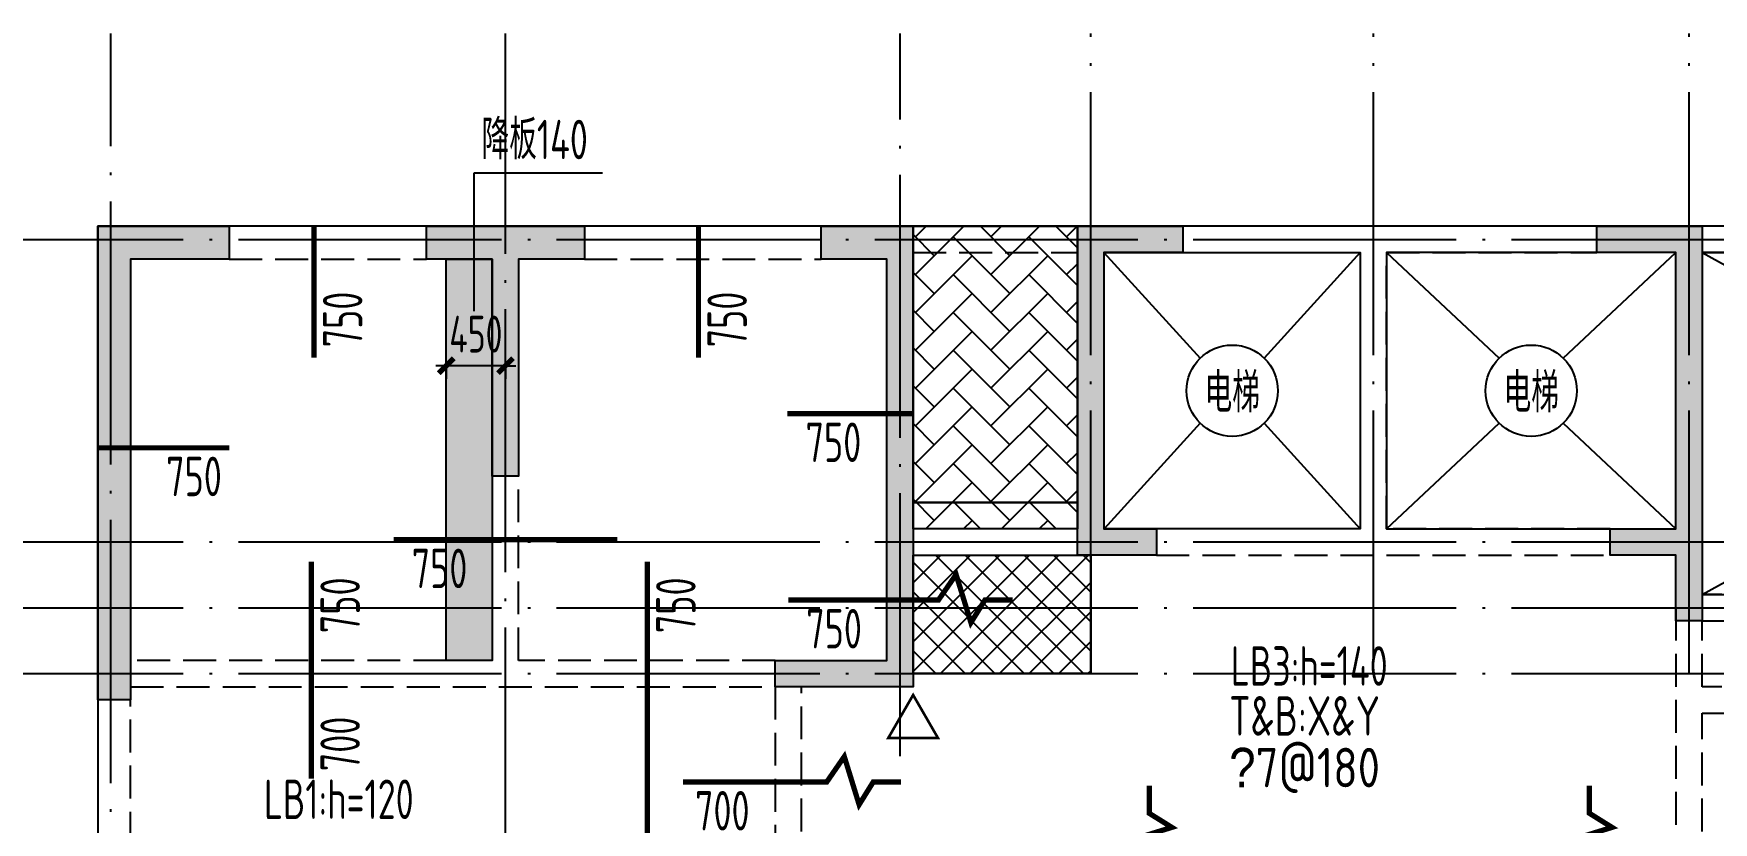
# Model space of a CAD drawing. Extents: x 154268 to 5133249, y -1832900 to 601179.
# Drawn here: x 268103 to 280876, y 561168 to 567163 of the extents above; entities that cross this region are included whole.
import ezdxf
from ezdxf.enums import TextEntityAlignment as Align

# ---------------------------------------------------------------- set-up
doc = ezdxf.new("R2010")
doc.units = 0
doc.header["$LTSCALE"] = 1000
doc.linetypes.add('DASH', pattern=[0.35, 0.25, -0.1])
doc.linetypes.add('DOTE', pattern=[2.42, 2, -0.2, 0.02, -0.2])
doc.layers.add('_TSZ_PLOT_MARK', color=1, linetype='Continuous', plot=False)
for name, color, linetype in [('A-ANNO-AXIS', 94, 'Continuous'), ('A-ANNO-DOTE', 15, 'DOTE'), ('DIM', 3, 'Continuous'), ('FLOOR_NUM', 7, 'Continuous'), ('HATCH', 254, 'Continuous'), ('S-BASE-SING-实线', 7, 'Continuous'), ('S-BEAM-实线', 4, 'Continuous'), ('S-FLOOR-UP-文字', 7, 'Continuous'), ('S-FLOOR-UP-标注', 3, 'Continuous'), ('S-FLOOR-UP-钢筋', 13, 'Continuous'), ('S-FLOOR-楼板', 52, 'Continuous'), ('S-STAIR-实线', 7, 'Continuous'), ('S-WALL-砼墙', 60, 'Continuous')]:
    doc.layers.add(name, color=color, linetype=linetype)
doc.styles.add('TSSD_Dimension', font='tssdeng.shx', dxfattribs={"width": 0.7, "bigfont": 'Hztxt.shx'})
doc.styles.add('TSSD_Label', font='tssdeng.shx', dxfattribs={"width": 0.7, "bigfont": 'hztxt.shx'})
doc.dimstyles.get("Standard").update_dxf_attribs({"dimtxt": 300, "dimasz": 100, "dimexe": 100, "dimexo": 250, "dimgap": 100, "dimtad": 1, "dimdec": 0, "dimzin": 0, "dimdsep": 46, "dimtxsty": 'TSSD_Dimension', "dimblk": 'ARCHTICK', "dimblk1": 'ARCHTICK', "dimblk2": 'ARCHTICK', "dimcen": 0, "dimdle": 100, "dimclrt": 7, "dimadec": 0, "dimazin": 0, "dimtfac": 1, "dimtdec": 0, "dimtix": 1, "dimtmove": 2, "dimatfit": 3, "dimfxl": 1, "dimtolj": 1, "dimtzin": 0, "dimarcsym": 0})
doc.dimstyles.new('TSSD_100_100$0', dxfattribs={"dimtxt": 280, "dimasz": 80, "dimexe": 100, "dimexo": 250, "dimgap": 100, "dimtad": 1, "dimdec": 0, "dimzin": 0, "dimdsep": 46, "dimtxsty": 'TSSD_Dimension', "dimblk": 'ARCHTICK', "dimcen": 0, "dimdle": 100, "dimclrd": 3, "dimclre": 3, "dimclrt": 7, "dimadec": 0, "dimazin": 0, "dimtfac": 1, "dimtdec": 0, "dimtix": 1, "dimtmove": 2, "dimatfit": 3, "dimldrblk": 'ARCHTICK', "dimfxl": 100, "dimtolj": 1, "dimtzin": 0, "dimarcsym": 0})

# ---------------------------------------------------------------- blocks, each defined once
blk = doc.blocks.new('T4zw1')
at = {"layer": 'A-ANNO-DOTE'}
for p, q in [((1555857, -2354199), (1555857, -2338823)), ((1558857, -2345337), (1558857, -2338823)), ((1561857, -2344316), (1561857, -2338823)), ((1563307, -2343687), (1563307, -2338823)), ((1565457, -2343687), (1565457, -2338823)), ((1567857, -2343687), (1567857, -2338823)), ((1554406, -2340387), (1601542, -2340387)), ((1554406, -2342687), (1596363, -2342687)), ((1554406, -2343187), (1601542, -2343187)), ((1554406, -2343687), (1601542, -2343687))]:
    blk.add_line(p, q, dxfattribs=at)
blk = doc.blocks.new('*D4846')
at = {"layer": 'Defpoints', "color": 0, "transparency": 16777216}
for p in [(150, 10765), (900, 10765), (900, 10465)]:
    blk.add_point(p, dxfattribs=at)
at = {"layer": 'S-FLOOR-UP-标注', "color": 3, "transparency": 16777216, "insert": (632, 10548), "char_height": 300, "attachment_point": 5, "style": 'TSSD_Dimension'}
blk.add_mtext('\\A1;750', dxfattribs=at)
blk = doc.blocks.new('_None')
blk = doc.blocks.new('*D4847')
at = {"layer": 'Defpoints', "color": 0, "transparency": 16777216}
for p in [(1544, 12200), (1544, 11450), (1844, 11450)]:
    blk.add_point(p, dxfattribs=at)
at = {"layer": 'S-FLOOR-UP-标注', "color": 3, "transparency": 16777216, "insert": (1762, 11741), "char_height": 300, "attachment_point": 5, "rotation": 90, "style": 'TSSD_Dimension'}
blk.add_mtext('\\A1;750', dxfattribs=at)
blk = doc.blocks.new('*D4848')
at = {"layer": 'Defpoints', "color": 0, "transparency": 16777216}
for p in [(4468, 12200), (4468, 11450), (4768, 11450)]:
    blk.add_point(p, dxfattribs=at)
at = {"layer": 'S-FLOOR-UP-标注', "color": 3, "transparency": 16777216, "insert": (4686, 11741), "char_height": 300, "attachment_point": 5, "rotation": 90, "style": 'TSSD_Dimension'}
blk.add_mtext('\\A1;750', dxfattribs=at)
blk = doc.blocks.new('*D4849')
at = {"layer": 'Defpoints', "color": 0, "transparency": 16777216}
for p in [(1525, 9900), (1525, 9150), (1825, 9150)]:
    blk.add_point(p, dxfattribs=at)
at = {"layer": 'S-FLOOR-UP-标注', "color": 3, "transparency": 16777216, "insert": (1743, 9569), "char_height": 300, "attachment_point": 5, "rotation": 90, "style": 'TSSD_Dimension'}
blk.add_mtext('\\A1;750', dxfattribs=at)
blk = doc.blocks.new('*D4850')
at = {"layer": 'Defpoints', "color": 0, "transparency": 16777216}
for p in [(1525, 8950), (1525, 8250), (1825, 8250)]:
    blk.add_point(p, dxfattribs=at)
at = {"layer": 'S-FLOOR-UP-标注', "color": 3, "transparency": 16777216, "insert": (1743, 8515), "char_height": 300, "attachment_point": 5, "rotation": 90, "style": 'TSSD_Dimension'}
blk.add_mtext('\\A1;700', dxfattribs=at)
blk = doc.blocks.new('*D4859')
at = {"layer": 'Defpoints', "color": 0, "transparency": 16777216}
for p in [(2150, 10067), (2900, 10067), (2150, 9767)]:
    blk.add_point(p, dxfattribs=at)
at = {"layer": 'S-FLOOR-UP-标注', "color": 3, "transparency": 16777216, "insert": (2499, 9849), "char_height": 300, "attachment_point": 5, "style": 'TSSD_Dimension'}
blk.add_mtext('\\A1;750', dxfattribs=at)
blk = doc.blocks.new('*D4860')
at = {"layer": 'Defpoints', "color": 0, "transparency": 16777216}
for p in [(4350, 8225), (5050, 8225), (4350, 7925)]:
    blk.add_point(p, dxfattribs=at)
at = {"layer": 'S-FLOOR-UP-标注', "color": 3, "transparency": 16777216, "insert": (4649, 8007), "char_height": 300, "attachment_point": 5, "style": 'TSSD_Dimension'}
blk.add_mtext('\\A1;700', dxfattribs=at)
blk = doc.blocks.new('*D4951')
at = {"layer": 'Defpoints', "color": 0, "transparency": 16777216}
for p in [(5144, 11026), (5894, 11026), (5144, 10726)]:
    blk.add_point(p, dxfattribs=at)
at = {"layer": 'S-FLOOR-UP-标注', "color": 3, "transparency": 16777216, "insert": (5494, 10808), "char_height": 300, "attachment_point": 5, "style": 'TSSD_Dimension'}
blk.add_mtext('\\A1;750', dxfattribs=at)
blk = doc.blocks.new('*D4957')
at = {"layer": 'Defpoints', "color": 0, "transparency": 16777216}
for p in [(5150, 9609), (5900, 9609), (5150, 9309)]:
    blk.add_point(p, dxfattribs=at)
at = {"layer": 'S-FLOOR-UP-标注', "color": 3, "transparency": 16777216, "insert": (5499, 9391), "char_height": 300, "attachment_point": 5, "style": 'TSSD_Dimension'}
blk.add_mtext('\\A1;750', dxfattribs=at)
blk = doc.blocks.new('*D4926')
at = {"layer": 'Defpoints', "color": 0, "transparency": 16777216}
for p in [(4079, 9900), (4079, 9150), (4379, 9150)]:
    blk.add_point(p, dxfattribs=at)
at = {"layer": 'S-FLOOR-UP-标注', "color": 3, "transparency": 16777216, "insert": (4296, 9569), "char_height": 300, "attachment_point": 5, "rotation": 90, "style": 'TSSD_Dimension'}
blk.add_mtext('\\A1;750', dxfattribs=at)
blk = doc.blocks.new('T4sbzpm1')
at = {"layer": 'S-BEAM-实线', "linetype": 'DASH'}
for p, q in [((2500, 12550), (1000, 12550)), ((5500, 12550), (3700, 12550)), ((7450, 12550), (6200, 12550)), ((11400, 12550), (8250, 12550)), ((16350, 12550), (12200, 12550)), ((1000, 12300), (2500, 12300)), ((3700, 12300), (5500, 12300)), ((6200, 12350), (7450, 12350)), ((8250, 12350), (9600, 12350)), ((9600, 12350), (9600, 10250)), ((9800, 10250), (9800, 12350)), ((9800, 12350), (11400, 12350)), ((12200, 12350), (16350, 12350)), ((3000, 10650), (3000, 9250)), ((3200, 9250), (3200, 10650)), ((7450, 10250), (6200, 10250)), ((9600, 10250), (8050, 10250)), ((11500, 10250), (9800, 10250)), ((6200, 10050), (7450, 10050)), ((8050, 10050), (11500, 10050)), ((15500, 9750), (12200, 9750)), ((12000, 9650), (12000, 7600)), ((12200, 9550), (13400, 9550)), ((12200, 9050), (12200, 9550)), ((3000, 9250), (250, 9250)), ((5150, 9250), (3200, 9250)), ((0, 8950), (0, 6450)), ((250, 9050), (5150, 9050)), ((250, 6450), (250, 8950)), ((5150, 9050), (5150, 7600)), ((5350, 7600), (5350, 9050)), ((13400, 9050), (12200, 9050)), ((12200, 8850), (16900, 8850)), ((12200, 7600), (12200, 8850))]:
    blk.add_line(p, q, dxfattribs=at)
at = {"layer": 'S-WALL-砼墙'}
for points in [[(0, 12550), (1000, 12550), (1000, 12300), (250, 12300), (250, 8950), (0, 8950)], [(2500, 12300), (2500, 12550), (3700, 12550), (3700, 12300), (3200, 12300), (3200, 10650), (3000, 10650), (3000, 12300)], [(5500, 12300), (5500, 12550), (6200, 12550), (6200, 9050), (5150, 9050), (5150, 9250), (6000, 9250), (6000, 12300)], [(7450, 12550), (8250, 12550), (8250, 12350), (7650, 12350), (7650, 10250), (8050, 10250), (8050, 10050), (7450, 10050)], [(11400, 12550), (12200, 12550), (12200, 9550), (12000, 9550), (12000, 10050), (11500, 10050), (11500, 10250), (12000, 10250), (12000, 12350), (11400, 12350)]]:
    blk.add_lwpolyline(points, close=True, dxfattribs=at)
blk = doc.blocks.new('T4bzdk1')
at = {"layer": 'S-FLOOR-楼板'}
h = blk.add_hatch(dxfattribs=at)
h.set_pattern_fill('AR-HBONE', color=253, scale=2)
h.set_pattern_definition([(45, (-3309822.9, 1944985.86), (3e-14, 287.368196), [609.6, -203.2]), (135, (-3309679.22, 1945129.54), (3e-14, 287.368196), [609.6, -203.2])])
h.paths.add_polyline_path([(6100, 12450), (7350, 12450), (7350, 10150), (6100, 10150)])
h = blk.add_hatch(dxfattribs=at)
h.set_pattern_fill('ANSI37', color=256, scale=50, style=0)
h.set_pattern_definition([(45, (-532680.68, 1976783.45), (-112.253202, 112.253202), []), (135, (-532680.68, 1976783.45), (-112.253202, -112.253202), [])])
h.paths.add_polyline_path([(6100, 9950), (7450, 9950), (7450, 9050), (6100, 9050)])
for points in [[(6100, 12450), (7350, 12450), (7350, 10150), (6100, 10150)], [(6100, 9950), (7450, 9950), (7450, 9050), (6100, 9050)]]:
    blk.add_lwpolyline(points, close=True, dxfattribs=at)
at = {"layer": 'S-STAIR-实线'}
for p, q in [((7550, 12250), (8281.8, 11446.2)), ((9500, 12250), (8770.2, 11447.1)), ((9700, 12250), (10556, 11446.9)), ((11044, 11446.9), (11900, 12250)), ((12100, 12250), (14146.3, 11118)), ((8282.6, 10952.9), (7552.9, 10150)), ((8769.7, 10952.4), (9500, 10150)), ((9700, 10150), (10556, 10953.1)), ((11044, 10953.1), (11900, 10150)), ((12100, 9650), (14146.3, 10782))]:
    blk.add_line(p, q, dxfattribs=at)
for points in [[(7552.9, 12250), (9500, 12250), (9500, 10150), (7552.9, 10150)], [(11900, 12250), (9700, 12250), (9700, 10150), (11900, 10150)], [(16800, 12250), (12100, 12250), (12100, 9650), (16800, 9650)]]:
    blk.add_lwpolyline(points, close=True, dxfattribs=at)
at = {"layer": 'S-STAIR-实线', "linetype": 'Continuous'}
for centre in [(8526.4, 11200), (10800, 11200)]:
    blk.add_circle(centre, 347.1, dxfattribs=at)
at = {"layer": 'S-STAIR-实线', "linetype": 'Continuous', "style": 'TSSD_Label', "width": 0.7}
for p in [(8526.4, 11200), (10800, 11200)]:
    blk.add_text('电梯', height=300, dxfattribs=at).set_placement(p, align=Align.MIDDLE)
blk = doc.blocks.new('2T4bx')
at = {"color": 1}
blk.add_lwpolyline([(17100, 12550), (7450, 12550), (7450, 10450), (6200, 10450), (6200, 12550), (0, 12550), (0, 6050)], dxfattribs=at)
at = {"color": 2}
blk.add_lwpolyline([(6200, 10450), (7450, 10450), (7450, 12550), (6200, 12550)], close=True, dxfattribs=at)
blk = doc.blocks.new('_ArchTick')
at = {"color": 0, "linetype": 'ByBlock', "const_width": 0.5}
blk.add_lwpolyline([(-0.71, -0.71), (0.71, 0.71)], dxfattribs=at)
blk = doc.blocks.new('*D7031')
at = {"layer": 'Defpoints', "color": 0, "transparency": 16777216}
for p in [(271241, 564902), (271691, 564902), (271241, 564639)]:
    blk.add_point(p, dxfattribs=at)
at = {"layer": 'DIM', "color": 3, "lineweight": -2, "transparency": 16777216}
for p, q in [((271241, 564639), (271161, 564639)), ((271241, 564652), (271241, 564539)), ((271691, 564639), (271241, 564639)), ((271691, 564652), (271691, 564539)), ((271691, 564639), (271771, 564639))]:
    blk.add_line(p, q, dxfattribs=at)
at = {"layer": 'DIM', "color": 3, "lineweight": -2, "transparency": 16777216, "xscale": 80, "yscale": 80, "zscale": 80}
blk.add_blockref('_ArchTick', (271241, 564639), dxfattribs=at)
at = {"layer": 'DIM', "color": 3, "lineweight": -2, "transparency": 16777216, "xscale": 80, "yscale": 80, "zscale": 80, "rotation": 180}
blk.add_blockref('_ArchTick', (271691, 564639), dxfattribs=at)
at = {"layer": 'DIM', "color": 7, "transparency": 16777216, "insert": (271466, 564879), "char_height": 280, "attachment_point": 5, "style": 'TSSD_Dimension'}
blk.add_mtext('\\A1;450', dxfattribs=at)
blk = doc.blocks.new('T4sbzbj')
at = {"layer": 'S-FLOOR-UP-钢筋', "color": 1, "const_width": 40}
for points in [[(1544.4, 11450.1), (1544.4, 12450)], [(4468, 11450.1), (4468, 12450)], [(5144.4, 11025.6), (6100, 11025.6)], [(899.9, 10765.4), (-100, 10765.4)], [(2150.1, 10067.1), (3849.9, 10067.1)], [(1525, 8250.1), (1525, 9899.9)], [(4078.6, 7300), (4078.6, 9899.9)], [(5150.1, 9608.6), (6292.7, 9608.6), (6426.7, 9802.3), (6539.4, 9437), (6646.2, 9608.6), (6857.5, 9608.6)], [(4350.1, 8225), (5442.7, 8225), (5576.7, 8418.7), (5689.4, 8053.4), (5796.2, 8225), (6007.5, 8225)], [(7895.7, 6850), (7895.7, 7633.9), (7702, 7767.9), (8067.3, 7880.6), (7895.7, 7987.5), (7895.7, 8198.7)], [(11242.7, 6850), (11242.7, 7633.9), (11049, 7767.9), (11414.3, 7880.6), (11242.7, 7987.5), (11242.7, 8198.7)]]:
    blk.add_lwpolyline(points, dxfattribs=at)
at = {"layer": 'S-WALL-砼墙', "linetype": 'Continuous', "const_width": 20}
blk.add_lwpolyline([(6100, 8887), (5911.1, 8559.9), (6288.9, 8559.9)], close=True, dxfattribs=at)
at = {"layer": 'S-FLOOR-UP-文字', "color": 7, "style": 'TSSD_Label', "width": 0.7}
for s, p in [('LB3:h=140', (8515.8, 8957.5)), ('LB1:h=120', (1164, 7944.2))]:
    blk.add_text(s, height=300, dxfattribs=at).set_placement(p)
at = {"layer": 'S-FLOOR-UP-文字', "color": 7, "style": 'TSSD_Label'}
for s, width, p, p2 in [('T&B:X&Y', 0.7, (8503, 8577.9), (9649.9, 8577.9)), ('\ue53a7@180', 0.712545, (8503, 8185.1), (9649.9, 8185.1))]:
    blk.add_text(s, height=300, dxfattribs=dict(at, width=width)).set_placement(p, p2, align=Align.FIT)
at = {"layer": 'S-FLOOR-UP-标注'}
for base, p1, p2, angle, picture, middle in [((1844.4, 11450.1), (1544.4, 12200), (1544.4, 11450.1), 90, '*D4847', (1762.2, 11740.6)), ((4768, 11450.1), (4468, 12200), (4468, 11450.1), 90, '*D4848', (4685.9, 11740.6)), ((899.9, 10465.4), (150, 10765.4), (899.9, 10765.4), 180, '*D4846', (632.5, 10547.6)), ((1825, 9150), (1525, 9899.9), (1525, 9150), 90, '*D4849', (1742.8, 9569.2)), ((4378.6, 9150), (4078.6, 9899.9), (4078.6, 9150), 90, '*D4926', (4296.4, 9569.2)), ((1825, 8250.1), (1525, 8950), (1525, 8250.1), 90, '*D4850', (1742.8, 8515.5))]:
    dim = blk.add_linear_dim(base=base, p1=p1, p2=p2, angle=angle, dimstyle='Standard', override={"dimexe": 150, "dimexo": 120, "dimgap": 60, "dimblk1": 'None', "dimblk2": 'None', "dimsah": 1, "dimse1": 1, "dimse2": 1, "dimsd1": 1, "dimsd2": 1, "dimclrd": 256, "dimclre": 256, "dimclrt": 3}, dxfattribs=at)
    dim.commit()
    dim.dimension.update_dxf_attribs({"geometry": picture, "text_midpoint": middle, "dimtype": 128})
for base, p1, p2, picture, middle in [((5144.4, 10725.6), (5894.3, 11025.6), (5144.4, 11025.6), '*D4951', (5493.7, 10807.8)), ((2150.1, 9767.1), (2900, 10067.1), (2150.1, 10067.1), '*D4859', (2499.4, 9849.3)), ((5150.1, 9308.6), (5900, 9608.6), (5150.1, 9608.6), '*D4957', (5499.4, 9390.7)), ((4350.1, 7925), (5050, 8225), (4350.1, 8225), '*D4860', (4649.4, 8007.2))]:
    dim = blk.add_linear_dim(base=base, p1=p1, p2=p2, dimstyle='Standard', override={"dimexe": 150, "dimexo": 120, "dimgap": 60, "dimblk1": 'None', "dimblk2": 'None', "dimsah": 1, "dimse1": 1, "dimse2": 1, "dimsd1": 1, "dimsd2": 1, "dimclrd": 256, "dimclre": 256, "dimclrt": 3}, dxfattribs=at)
    dim.commit()
    dim.dimension.update_dxf_attribs({"geometry": picture, "text_midpoint": middle, "dimtype": 128})

msp = doc.modelspace()

# ---------------------------------------------------------------- hatches: boundary and pattern name
at = {"layer": '_TSZ_PLOT_MARK'}
h = msp.add_hatch(dxfattribs=at)
h.set_pattern_fill('DOTS', color=3, scale=50)
h.set_pattern_definition([(0, (-4981840.45, 2487472.03), (39.6875, 79.375), [0, -79.375])])
h.paths.add_polyline_path([(271240.8, 565449.3), (271590.8, 565449.3), (271590.8, 562399.3), (271240.8, 562399.3)])
h.paths.add_polyline_path([(311190.8, 565449.3), (311540.8, 565449.3), (311540.8, 562399.3), (311190.8, 562399.3)])
at = {"layer": 'HATCH'}
h = msp.add_hatch(dxfattribs=at)
h.set_pattern_fill('ARMORED', color=256, scale=30, style=0)
h.set_pattern_definition([(50, (-2974177.58, 2494596.48), (215.178055, -18.8256405), [22.5, -247.5]), (355, (-2974177.58, 2494596.48), (-41.6254, 225.65764), [18, -198]), (100.4514, (-2974159.64, 2494594.9), (173.552815, 206.831863), [19.122057, -210.342634]), (46.1842, (-2974177.58, 2494656.48), (320.172315, -49.655704), [33.75, -371.25]), (96.6356, (-2974150.9, 2494652.34), (280.398812, 292.23536), [28.683086, -315.5139]), (351.1842, (-2974177.58, 2494656.48), (280.398584, 292.23558), [27, -297]), (21, (-2974147.58, 2494641.48), (179.072116, -120.785667), [22.5, -247.5]), (326, (-2974147.58, 2494641.48), (72.9946, 217.545014), [18, -198]), (71.4514, (-2974132.65, 2494631.41), (252.066789, 96.759149), [19.122057, -210.342634]), (37.5, (-2974177.576, 2494596.48), (3.6479566, 99.8681561), [0, -195.6, 0, -201, 0, -198.75]), (7.5, (-2974177.58, 2494596.48), (78.9208612, 118.3235136), [0, -114.6, 0, -191.1, 0, -75.75]), (327.5, (-2974244.476, 2494596.48), (160.1467309, -6.7664615), [0, -75, 0, -234, 0, -310.5]), (317.5, (-2974274.48, 2494596.48), (174.955851, 30.0314947), [0, -97.5, 0, -155.4, 0, -220.5]), (45, (-2974177.58, 2494596.48), (-106.066017, 106.066017), [])])
h.paths.add_polyline_path([(294590.8, 553149.3), (294590.8, 553349.3), (294290.8, 553349.3), (294290.8, 553749.3), (293790.8, 553749.3), (293790.8, 553549.3), (294090.8, 553549.3), (294090.8, 553149.3)])
h.paths.add_polyline_path([(297290.8, 555649.3), (297090.8, 555649.3), (297090.8, 553349.3), (296590.8, 553349.3), (296590.8, 553149.3), (297890.8, 553149.3), (297890.8, 553349.3), (297290.8, 553349.3)])
h.paths.add_polyline_path([(297690.8, 560549.3), (297690.8, 560749.3), (297090.8, 560749.3), (297090.8, 558749.3), (297290.8, 558749.3), (297290.8, 560549.3)])
h.paths.add_polyline_path([(297840.8, 565499.3), (297840.8, 565699.3), (297090.8, 565699.3), (297090.8, 562899.3), (295740.8, 562899.3), (295740.8, 562699.3), (297090.8, 562699.3), (297090.8, 561999.3), (297290.8, 561999.3), (297290.8, 562699.3), (298690.8, 562699.3), (298690.8, 562899.3), (297290.8, 562899.3), (297290.8, 565499.3)])
h.paths.add_polyline_path([(302790.8, 565699.3), (301990.8, 565699.3), (301990.8, 562699.3), (302190.8, 562699.3), (302190.8, 563199.3), (302690.8, 563199.3), (302690.8, 563399.3), (302190.8, 563399.3), (302190.8, 565499.3), (302790.8, 565499.3)])
h.paths.add_polyline_path([(306740.8, 565699.3), (305940.8, 565699.3), (305940.8, 565499.3), (306540.8, 565499.3), (306540.8, 563399.3), (306140.8, 563399.3), (306140.8, 563199.3), (306740.8, 563199.3)])
h.paths.add_polyline_path([(305390.8, 560549.3), (305390.8, 560749.3), (301990.8, 560749.3), (301990.8, 560549.3), (303790.8, 560549.3), (303790.8, 560199.3), (303990.8, 560199.3), (303990.8, 560549.3)])
h.paths.add_polyline_path([(299890.8, 553149.3), (299890.8, 553349.3), (300190.8, 553349.3), (300190.8, 553749.3), (300690.8, 553749.3), (300690.8, 553549.3), (300390.8, 553549.3), (300390.8, 553149.3)])
h.paths.add_polyline_path([(302490.8, 553549.3), (302490.8, 553749.3), (302890.8, 553749.3), (302890.8, 555649.3), (303090.8, 555649.3), (303090.8, 553549.3)])
h.paths.add_polyline_path([(305290.8, 553549.3), (305290.8, 553749.3), (304890.8, 553749.3), (304890.8, 555649.3), (304690.8, 555649.3), (304690.8, 553549.3)])
h.paths.add_polyline_path([(302390.8, 558749.3), (302390.8, 558949.3), (303190.8, 558949.3), (303190.8, 558749.3), (303090.8, 558749.3), (303090.8, 557949.3), (302890.8, 557949.3), (302890.8, 558749.3)])
h.paths.add_polyline_path([(305390.8, 558749.3), (305390.8, 558949.3), (304590.8, 558949.3), (304590.8, 558749.3), (304690.8, 558749.3), (304690.8, 557949.3), (304890.8, 557949.3), (304890.8, 558749.3)])
h.paths.add_polyline_path([(307890.8, 553149.3), (307890.8, 553399.3), (307590.8, 553399.3), (307590.8, 553749.3), (307090.8, 553749.3), (307090.8, 553549.3), (307390.8, 553549.3), (307390.8, 553149.3)])
h.paths.add_polyline_path([(310690.8, 555499.3), (310490.8, 555499.3), (310490.8, 553399.3), (309890.8, 553399.3), (309890.8, 553149.3), (311090.8, 553149.3), (311090.8, 553399.3), (310690.8, 553399.3)])
h.paths.add_polyline_path([(310690.8, 560749.3), (308840.8, 560749.3), (308840.8, 560549.3), (310490.8, 560549.3), (310490.8, 558749.3), (310690.8, 558749.3)])
h.paths.add_polyline_path([(308690.8, 565449.3), (308690.8, 565699.3), (307990.8, 565699.3), (307990.8, 562199.3), (309040.8, 562199.3), (309040.8, 562399.3), (308190.8, 562399.3), (308190.8, 565449.3)])
h.paths.add_polyline_path([(311690.8, 565449.3), (311690.8, 565699.3), (310490.8, 565699.3), (310490.8, 565449.3), (310990.8, 565449.3), (310990.8, 563799.3), (311190.8, 563799.3), (311190.8, 565449.3)])
h.paths.add_polyline_path([(314190.8, 565699.3), (313190.8, 565699.3), (313190.8, 565449.3), (313940.8, 565449.3), (313940.8, 562099.3), (314190.8, 562099.3)])
h.paths.add_polyline_path([(314190.8, 559599.3), (313940.8, 559599.3), (313940.8, 559299.3), (312390.8, 559299.3), (312390.8, 559099.3), (314190.8, 559099.3)])
h.paths.add_polyline_path([(314190.8, 557199.3), (313940.8, 557199.3), (313940.8, 553399.3), (313490.8, 553399.3), (313490.8, 553149.3), (314190.8, 553149.3)])
h.paths.add_polyline_path([(291290.8, 556249.3), (291490.8, 556249.3), (291490.8, 553749.3), (291990.8, 553749.3), (291990.8, 553549.3), (290790.8, 553549.3), (290790.8, 553749.3), (291290.8, 553749.3)])
h.paths.add_polyline_path([(290490.8, 562699.3), (290490.8, 562899.3), (292290.8, 562899.3), (292290.8, 562699.3), (291490.8, 562699.3), (291490.8, 559299.3), (291290.8, 559299.3), (291290.8, 562699.3)])
h.paths.add_polyline_path([(288190.8, 553149.3), (288190.8, 553349.3), (288490.8, 553349.3), (288490.8, 553749.3), (288990.8, 553749.3), (288990.8, 553549.3), (288690.8, 553549.3), (288690.8, 553149.3)])
h.paths.add_polyline_path([(285490.8, 555649.3), (285690.8, 555649.3), (285690.8, 553349.3), (286190.8, 553349.3), (286190.8, 553149.3), (284890.8, 553149.3), (284890.8, 553349.3), (285490.8, 553349.3)])
h.paths.add_polyline_path([(285090.8, 560549.3), (285090.8, 560749.3), (285690.8, 560749.3), (285690.8, 558749.3), (285490.8, 558749.3), (285490.8, 560549.3)])
h.paths.add_polyline_path([(284940.8, 565499.3), (284940.8, 565699.3), (285690.8, 565699.3), (285690.8, 562899.3), (287040.8, 562899.3), (287040.8, 562699.3), (285690.8, 562699.3), (285690.8, 561999.3), (285490.8, 561999.3), (285490.8, 562699.3), (284090.8, 562699.3), (284090.8, 562899.3), (285490.8, 562899.3), (285490.8, 565499.3)])
h.paths.add_polyline_path([(279990.8, 565699.3), (280790.8, 565699.3), (280790.8, 562699.3), (280590.8, 562699.3), (280590.8, 563199.3), (280090.8, 563199.3), (280090.8, 563399.3), (280590.8, 563399.3), (280590.8, 565499.3), (279990.8, 565499.3)])
h.paths.add_polyline_path([(276040.8, 565699.3), (276840.8, 565699.3), (276840.8, 565499.3), (276240.8, 565499.3), (276240.8, 563399.3), (276640.8, 563399.3), (276640.8, 563199.3), (276040.8, 563199.3)])
h.paths.add_polyline_path([(277390.8, 560549.3), (277390.8, 560749.3), (280790.8, 560749.3), (280790.8, 560549.3), (278990.8, 560549.3), (278990.8, 560199.3), (278790.8, 560199.3), (278790.8, 560549.3)])
h.paths.add_polyline_path([(282890.8, 553149.3), (282890.8, 553349.3), (282590.8, 553349.3), (282590.8, 553749.3), (282090.8, 553749.3), (282090.8, 553549.3), (282390.8, 553549.3), (282390.8, 553149.3)])
h.paths.add_polyline_path([(280290.8, 553549.3), (280290.8, 553749.3), (279890.8, 553749.3), (279890.8, 555649.3), (279690.8, 555649.3), (279690.8, 553549.3)])
h.paths.add_polyline_path([(277490.8, 553549.3), (277490.8, 553749.3), (277890.8, 553749.3), (277890.8, 555649.3), (278090.8, 555649.3), (278090.8, 553549.3)])
h.paths.add_polyline_path([(280390.8, 558749.3), (280390.8, 558949.3), (279590.8, 558949.3), (279590.8, 558749.3), (279690.8, 558749.3), (279690.8, 557949.3), (279890.8, 557949.3), (279890.8, 558749.3)])
h.paths.add_polyline_path([(277390.8, 558749.3), (277390.8, 558949.3), (278190.8, 558949.3), (278190.8, 558749.3), (278090.8, 558749.3), (278090.8, 557949.3), (277890.8, 557949.3), (277890.8, 558749.3)])
h.paths.add_polyline_path([(274890.8, 553149.3), (274890.8, 553399.3), (275190.8, 553399.3), (275190.8, 553749.3), (275690.8, 553749.3), (275690.8, 553549.3), (275390.8, 553549.3), (275390.8, 553149.3)])
h.paths.add_polyline_path([(272090.8, 555499.3), (272290.8, 555499.3), (272290.8, 553399.3), (272890.8, 553399.3), (272890.8, 553149.3), (271690.8, 553149.3), (271690.8, 553399.3), (272090.8, 553399.3)])
h.paths.add_polyline_path([(272090.8, 560749.3), (273940.8, 560749.3), (273940.8, 560549.3), (272290.8, 560549.3), (272290.8, 558749.3), (272090.8, 558749.3)])
h.paths.add_polyline_path([(274090.8, 565449.3), (274090.8, 565699.3), (274790.8, 565699.3), (274790.8, 562199.3), (273740.8, 562199.3), (273740.8, 562399.3), (274590.8, 562399.3), (274590.8, 565449.3)])
h.paths.add_polyline_path([(271090.8, 565449.3), (271090.8, 565699.3), (272290.8, 565699.3), (272290.8, 565449.3), (271790.8, 565449.3), (271790.8, 563799.3), (271590.8, 563799.3), (271590.8, 565449.3)])
h.paths.add_polyline_path([(268590.8, 565699.3), (269590.8, 565699.3), (269590.8, 565449.3), (268840.8, 565449.3), (268840.8, 562099.3), (268590.8, 562099.3)])
h.paths.add_polyline_path([(268590.8, 559599.3), (268840.8, 559599.3), (268840.8, 559299.3), (270390.8, 559299.3), (270390.8, 559099.3), (268590.8, 559099.3)])
h.paths.add_polyline_path([(268590.8, 557199.3), (268840.8, 557199.3), (268840.8, 553399.3), (269290.8, 553399.3), (269290.8, 553149.3), (268590.8, 553149.3)])

# ---------------------------------------------------------------- linework, layer by layer
at = {"layer": '_TSZ_PLOT_MARK', "color": 3}
for p, q in [((271453.8, 565053), (271453.8, 566105.3)), ((271453.8, 566105.3), (272429.2, 566105.3))]:
    msp.add_line(p, q, dxfattribs=at)
at = {"layer": 'S-FLOOR-楼板'}
msp.add_lwpolyline([(271240.8, 565449.3), (271590.8, 565449.3), (271590.8, 562399.3), (271240.8, 562399.3)], close=True, dxfattribs=at)

# ---------------------------------------------------------------- block references
at = {"layer": 'A-ANNO-AXIS'}
msp.add_blockref('T4zw1', (-1287165.7, 2905986.2), dxfattribs=at)
at = {"layer": 'DIM'}
msp.add_blockref('T4bzdk1', (268690.8, 553249.3), dxfattribs=at)
at = {"layer": 'FLOOR_NUM'}
msp.add_blockref('T4sbzbj', (268690.8, 553249.3), dxfattribs=at)
at = {"layer": 'S-BASE-SING-实线', "color": 3}
msp.add_blockref('2T4bx', (268590.8, 553149.3), dxfattribs=at)
at = {"layer": 'S-WALL-砼墙'}
msp.add_blockref('T4sbzpm1', (268590.8, 553149.3), dxfattribs=at)

# ---------------------------------------------------------------- texts
at = {"layer": 'S-FLOOR-UP-文字', "style": 'TSSD_Label', "width": 0.7}
msp.add_text('降板140', height=300, dxfattribs=at).set_placement((271509.8, 566208.3))

# ---------------------------------------------------------------- dimensions: what is measured, and where the dimension line sits
at = {"layer": 'DIM'}
dim = msp.add_linear_dim(base=(271240.8, 564639.5), p1=(271690.8, 564901.7), p2=(271240.8, 564901.7), dimstyle='TSSD_100_100$0', dxfattribs=at)
dim.commit()
dim.dimension.update_dxf_attribs({"geometry": '*D7031', "text_midpoint": (271465.8, 564879.5)})

doc.saveas('drawing.dxf')
